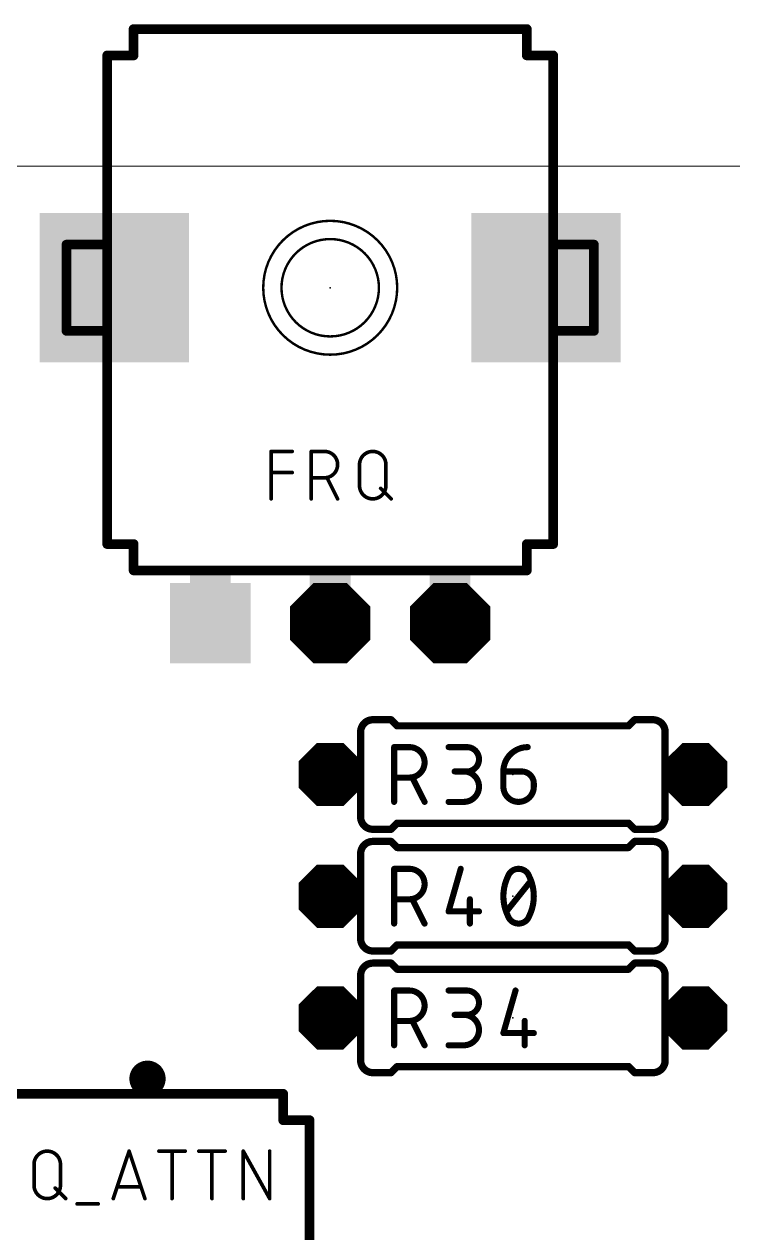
# Model space of a CAD drawing. Extents: x 0 to 48, y 0 to 103.
# Drawn here: x 17.75 to 32.53, y 77.43 to 102.66 of the extents above; entities that cross this region are included whole.
import ezdxf

# ---------------------------------------------------------------- set-up
doc = ezdxf.new("R2010")
doc.units = 0
for name, color, linetype in [('17', 110, 'CONTINUOUS'), ('18', 110, 'CONTINUOUS'), ('20', 31, 'CONTINUOUS'), ('21', 253, 'CONTINUOUS'), ('23', 53, 'CONTINUOUS'), ('25', 253, 'CONTINUOUS'), ('51', 253, 'CONTINUOUS')]:
    doc.layers.add(name, color=color, linetype=linetype)

# ---------------------------------------------------------------- blocks, each defined once
blk = doc.blocks.new('RECT')
blk.add_solid([(-0.5, -0.5), (0.5, -0.5), (-0.5, 0.5), (0.5, 0.5)])
blk = doc.blocks.new('SQUAREP')
blk.add_solid([(-0.5, -0.5), (0.5, -0.5), (-0.5, 0.5), (0.5, 0.5)])
blk = doc.blocks.new('OCTAGONP')
at = {"const_width": 0.5}
blk.add_lwpolyline([(-0.25, -0.1036), (-0.25, 0.1036), (-0.1036, 0.25), (0.1036, 0.25), (0.25, 0.1036), (0.25, -0.1036), (0.1036, -0.25), (-0.1036, -0.25), (-0.25, -0.1036), (-0.25, 0.1036)], dxfattribs=at)
blk = doc.blocks.new('ROUNDV')
at = {"const_width": 0.5}
blk.add_lwpolyline([(0, -0.25, 1), (0, 0.25, 1), (0, -0.25)], format="xyb", dxfattribs=at)

msp = doc.modelspace()

# ---------------------------------------------------------------- linework, layer by layer
at = {"layer": '20'}
msp.add_line((48.26, 99.695), (0, 99.685), dxfattribs=at)
at = {"layer": '21'}
for points, const_width in [([(20.03, 102.555), (28.23, 102.555)], 0.2032), ([(20.03, 102.555), (20.03, 102.005)], 0.2032), ([(28.23, 102.005), (28.23, 102.555)], 0.2032), ([(20.03, 102.005), (19.48, 102.005)], 0.2032), ([(19.48, 99.805), (19.48, 102.005)], 0.2032), ([(28.78, 102.005), (28.23, 102.005)], 0.2032), ([(28.78, 102.005), (28.78, 99.805)], 0.2032), ([(19.48, 91.805), (19.48, 95.005)], 0.2032), ([(28.78, 95.005), (28.78, 91.805)], 0.2032), ([(19.48, 91.805), (20.03, 91.805)], 0.2032), ([(20.03, 91.805), (20.03, 91.255)], 0.2032), ([(28.23, 91.805), (28.78, 91.805)], 0.2032), ([(28.23, 91.255), (28.23, 91.805)], 0.2032), ([(28.23, 91.255), (20.03, 91.255)], 0.2032), ([(25.019, 88.138), (25.4, 88.138)], 0.1524), ([(25.527, 88.011), (25.4, 88.138)], 0.1524), ([(25.527, 88.011), (30.353, 88.011)], 0.1524), ([(30.353, 88.011), (30.48, 88.138)], 0.1524), ([(30.861, 88.138), (30.48, 88.138)], 0.1524), ([(25.527, 85.979), (25.4, 85.852)], 0.1524), ([(25.527, 85.979), (30.353, 85.979)], 0.1524), ([(30.353, 85.979), (30.48, 85.852)], 0.1524), ([(25.019, 85.852), (25.4, 85.852)], 0.1524), ([(30.861, 85.852), (30.48, 85.852)], 0.1524), ([(25.019, 85.598), (25.4, 85.598)], 0.1524), ([(25.527, 85.471), (25.4, 85.598)], 0.1524), ([(25.527, 85.471), (30.353, 85.471)], 0.1524), ([(30.353, 85.471), (30.48, 85.598)], 0.1524), ([(30.861, 85.598), (30.48, 85.598)], 0.1524), ([(25.527, 83.439), (25.4, 83.312)], 0.1524), ([(25.527, 83.439), (30.353, 83.439)], 0.1524), ([(30.353, 83.439), (30.48, 83.312)], 0.1524), ([(25.019, 83.312), (25.4, 83.312)], 0.1524), ([(30.861, 83.312), (30.48, 83.312)], 0.1524), ([(25.019, 83.058), (25.4, 83.058)], 0.1524), ([(25.527, 82.931), (25.4, 83.058)], 0.1524), ([(25.527, 82.931), (30.353, 82.931)], 0.1524), ([(30.353, 82.931), (30.48, 83.058)], 0.1524), ([(30.861, 83.058), (30.48, 83.058)], 0.1524), ([(25.019, 80.772), (25.4, 80.772)], 0.1524), ([(25.527, 80.899), (25.4, 80.772)], 0.1524), ([(25.527, 80.899), (30.353, 80.899)], 0.1524), ([(30.353, 80.899), (30.48, 80.772)], 0.1524), ([(30.861, 80.772), (30.48, 80.772)], 0.1524), ([(14.95, 80.33), (23.15, 80.33)], 0.2032), ([(23.15, 79.78), (23.15, 80.33)], 0.2032), ([(23.7, 79.78), (23.15, 79.78)], 0.2032), ([(23.7, 79.78), (23.7, 77.58)], 0.2032)]:
    msp.add_lwpolyline(points, dxfattribs=dict(at, const_width=const_width))
for points, const_width in [([(20.03, 102.6058, 1), (20.03, 102.5042)], 0.1016), ([(20.0808, 102.555, 1), (19.9792, 102.555)], 0.1016), ([(28.2808, 102.555, 1), (28.1792, 102.555)], 0.1016), ([(28.23, 102.5042, 1), (28.23, 102.6058)], 0.1016), ([(19.48, 102.0558, 1), (19.48, 101.9542)], 0.1016), ([(19.5308, 102.005, 1), (19.4292, 102.005)], 0.1016), ([(19.9792, 102.005, 1), (20.0808, 102.005)], 0.1016), ([(20.03, 101.9542, 1), (20.03, 102.0558)], 0.1016), ([(28.23, 102.0558, 1), (28.23, 101.9542)], 0.1016), ([(28.1792, 102.005, 1), (28.2808, 102.005)], 0.1016), ([(28.8308, 102.005, 1), (28.7292, 102.005)], 0.1016), ([(28.78, 101.9542, 1), (28.78, 102.0558)], 0.1016), ([(19.4292, 99.805, 1), (19.5308, 99.805)], 0.1016), ([(28.7292, 99.805, 1), (28.8308, 99.805)], 0.1016), ([(24.13, 95.758, 1), (24.13, 98.552, 1), (24.13, 95.758)], 0.0508), ([(24.13, 96.139, 1), (24.13, 98.171, 1), (24.13, 96.139)], 0.0508), ([(19.5308, 95.005, 1), (19.4292, 95.005)], 0.1016), ([(28.8308, 95.005, 1), (28.7292, 95.005)], 0.1016), ([(19.48, 91.8558, 1), (19.48, 91.7542)], 0.1016), ([(19.4292, 91.805, 1), (19.5308, 91.805)], 0.1016), ([(20.0808, 91.805, 1), (19.9792, 91.805)], 0.1016), ([(20.03, 91.7542, 1), (20.03, 91.8558)], 0.1016), ([(28.23, 91.8558, 1), (28.23, 91.7542)], 0.1016), ([(28.2808, 91.805, 1), (28.1792, 91.805)], 0.1016), ([(28.7292, 91.805, 1), (28.8308, 91.805)], 0.1016), ([(28.78, 91.7542, 1), (28.78, 91.8558)], 0.1016), ([(20.03, 91.3058, 1), (20.03, 91.2042)], 0.1016), ([(28.23, 91.2042, 1), (28.23, 91.3058)], 0.1016), ([(19.9792, 91.255, 1), (20.0808, 91.255)], 0.1016), ([(28.1792, 91.255, 1), (28.2808, 91.255)], 0.1016), ([(25.019, 88.138, 0.4142), (24.765, 87.884)], 0.1524), ([(25.019, 88.1761, 1), (25.019, 88.0999)], 0.0762), ([(25.019, 88.0999, 1), (25.019, 88.1761)], 0.0762), ([(25.4269, 88.1649, 1), (25.3731, 88.1111)], 0.0762), ([(25.4, 88.0999, 1), (25.4, 88.1761)], 0.0762), ([(25.527, 88.0491, 1), (25.527, 87.9729)], 0.0762), ([(25.5001, 87.9841, 1), (25.5539, 88.0379)], 0.0762), ([(30.3261, 88.0379, 1), (30.3799, 87.9841)], 0.0762), ([(30.353, 87.9729, 1), (30.353, 88.0491)], 0.0762), ([(30.48, 88.1761, 1), (30.48, 88.0999)], 0.0762), ([(30.5069, 88.1111, 1), (30.4531, 88.1649)], 0.0762), ([(31.115, 87.884, 0.4142), (30.861, 88.138)], 0.1524), ([(30.861, 88.1761, 1), (30.861, 88.0999)], 0.0762), ([(30.861, 88.0999, 1), (30.861, 88.1761)], 0.0762), ([(24.7269, 87.884, 1), (24.8031, 87.884)], 0.0762), ([(31.0769, 87.884, 1), (31.1531, 87.884)], 0.0762), ([(24.765, 86.106, 0.4142), (25.019, 85.852)], 0.1524), ([(24.8031, 86.106, 1), (24.7269, 86.106)], 0.0762), ([(25.527, 86.0171, 1), (25.527, 85.9409)], 0.0762), ([(25.5539, 85.9521, 1), (25.5001, 86.0059)], 0.0762), ([(30.3799, 86.0059, 1), (30.3261, 85.9521)], 0.0762), ([(30.353, 85.9409, 1), (30.353, 86.0171)], 0.0762), ([(30.861, 85.852, 0.4142), (31.115, 86.106)], 0.1524), ([(31.1531, 86.106, 1), (31.0769, 86.106)], 0.0762), ([(25.019, 85.8901, 1), (25.019, 85.8139)], 0.0762), ([(25.019, 85.8139, 1), (25.019, 85.8901)], 0.0762), ([(25.3731, 85.8789, 1), (25.4269, 85.8251)], 0.0762), ([(25.4, 85.8139, 1), (25.4, 85.8901)], 0.0762), ([(30.48, 85.8901, 1), (30.48, 85.8139)], 0.0762), ([(30.4531, 85.8251, 1), (30.5069, 85.8789)], 0.0762), ([(30.861, 85.8901, 1), (30.861, 85.8139)], 0.0762), ([(30.861, 85.8139, 1), (30.861, 85.8901)], 0.0762), ([(25.019, 85.598, 0.4142), (24.765, 85.344)], 0.1524), ([(25.019, 85.6361, 1), (25.019, 85.5599)], 0.0762), ([(25.019, 85.5599, 1), (25.019, 85.6361)], 0.0762), ([(25.4269, 85.6249, 1), (25.3731, 85.5711)], 0.0762), ([(25.4, 85.5599, 1), (25.4, 85.6361)], 0.0762), ([(25.527, 85.5091, 1), (25.527, 85.4329)], 0.0762), ([(25.5001, 85.4441, 1), (25.5539, 85.4979)], 0.0762), ([(30.3261, 85.4979, 1), (30.3799, 85.4441)], 0.0762), ([(30.353, 85.4329, 1), (30.353, 85.5091)], 0.0762), ([(30.48, 85.6361, 1), (30.48, 85.5599)], 0.0762), ([(30.5069, 85.5711, 1), (30.4531, 85.6249)], 0.0762), ([(31.115, 85.344, 0.4142), (30.861, 85.598)], 0.1524), ([(30.861, 85.6361, 1), (30.861, 85.5599)], 0.0762), ([(30.861, 85.5599, 1), (30.861, 85.6361)], 0.0762), ([(24.7269, 85.344, 1), (24.8031, 85.344)], 0.0762), ([(31.0769, 85.344, 1), (31.1531, 85.344)], 0.0762), ([(24.765, 83.566, 0.4142), (25.019, 83.312)], 0.1524), ([(24.8031, 83.566, 1), (24.7269, 83.566)], 0.0762), ([(25.527, 83.4771, 1), (25.527, 83.4009)], 0.0762), ([(25.5539, 83.4121, 1), (25.5001, 83.4659)], 0.0762), ([(30.3799, 83.4659, 1), (30.3261, 83.4121)], 0.0762), ([(30.353, 83.4009, 1), (30.353, 83.4771)], 0.0762), ([(30.861, 83.312, 0.4142), (31.115, 83.566)], 0.1524), ([(31.1531, 83.566, 1), (31.0769, 83.566)], 0.0762), ([(25.019, 83.3501, 1), (25.019, 83.2739)], 0.0762), ([(25.019, 83.2739, 1), (25.019, 83.3501)], 0.0762), ([(25.3731, 83.3389, 1), (25.4269, 83.2851)], 0.0762), ([(25.4, 83.2739, 1), (25.4, 83.3501)], 0.0762), ([(30.48, 83.3501, 1), (30.48, 83.2739)], 0.0762), ([(30.4531, 83.2851, 1), (30.5069, 83.3389)], 0.0762), ([(30.861, 83.3501, 1), (30.861, 83.2739)], 0.0762), ([(30.861, 83.2739, 1), (30.861, 83.3501)], 0.0762), ([(25.019, 83.058, 0.4142), (24.765, 82.804)], 0.1524), ([(25.019, 83.0961, 1), (25.019, 83.0199)], 0.0762), ([(25.019, 83.0199, 1), (25.019, 83.0961)], 0.0762), ([(25.4269, 83.0849, 1), (25.3731, 83.0311)], 0.0762), ([(25.4, 83.0199, 1), (25.4, 83.0961)], 0.0762), ([(25.527, 82.9691, 1), (25.527, 82.8929)], 0.0762), ([(30.353, 82.8929, 1), (30.353, 82.9691)], 0.0762), ([(30.48, 83.0961, 1), (30.48, 83.0199)], 0.0762), ([(30.5069, 83.0311, 1), (30.4531, 83.0849)], 0.0762), ([(31.115, 82.804, 0.4142), (30.861, 83.058)], 0.1524), ([(30.861, 83.0961, 1), (30.861, 83.0199)], 0.0762), ([(30.861, 83.0199, 1), (30.861, 83.0961)], 0.0762), ([(24.7269, 82.804, 1), (24.8031, 82.804)], 0.0762), ([(25.5001, 82.9041, 1), (25.5539, 82.9579)], 0.0762), ([(30.3261, 82.9579, 1), (30.3799, 82.9041)], 0.0762), ([(31.0769, 82.804, 1), (31.1531, 82.804)], 0.0762), ([(24.765, 81.026, 0.4142), (25.019, 80.772)], 0.1524), ([(24.8031, 81.026, 1), (24.7269, 81.026)], 0.0762), ([(30.861, 80.772, 0.4142), (31.115, 81.026)], 0.1524), ([(31.1531, 81.026, 1), (31.0769, 81.026)], 0.0762), ([(25.019, 80.8101, 1), (25.019, 80.7339)], 0.0762), ([(25.019, 80.7339, 1), (25.019, 80.8101)], 0.0762), ([(25.3731, 80.7989, 1), (25.4269, 80.7451)], 0.0762), ([(25.4, 80.7339, 1), (25.4, 80.8101)], 0.0762), ([(25.527, 80.9371, 1), (25.527, 80.8609)], 0.0762), ([(25.5539, 80.8721, 1), (25.5001, 80.9259)], 0.0762), ([(30.3799, 80.9259, 1), (30.3261, 80.8721)], 0.0762), ([(30.353, 80.8609, 1), (30.353, 80.9371)], 0.0762), ([(30.48, 80.8101, 1), (30.48, 80.7339)], 0.0762), ([(30.4531, 80.7451, 1), (30.5069, 80.7989)], 0.0762), ([(30.861, 80.8101, 1), (30.861, 80.7339)], 0.0762), ([(30.861, 80.7339, 1), (30.861, 80.8101)], 0.0762), ([(23.2008, 80.33, 1), (23.0992, 80.33)], 0.1016), ([(23.15, 80.2792, 1), (23.15, 80.3808)], 0.1016), ([(23.15, 79.8308, 1), (23.15, 79.7292)], 0.1016), ([(23.0992, 79.78, 1), (23.2008, 79.78)], 0.1016), ([(23.7508, 79.78, 1), (23.6492, 79.78)], 0.1016), ([(23.7, 79.7292, 1), (23.7, 79.8308)], 0.1016), ([(23.6492, 77.58, 1), (23.7508, 77.58)], 0.1016)]:
    msp.add_lwpolyline(points, format="xyb", dxfattribs=dict(at, const_width=const_width))
at = {"layer": '23'}
for p in [(24.13, 97.155), (27.94, 86.995), (27.94, 84.455), (27.94, 81.915)]:
    msp.add_point(p, dxfattribs=at)
at = {"layer": '25'}
for points, const_width in [([(22.8981, 92.7481), (22.8981, 93.7387)], 0.0762), ([(22.8981, 93.7387), (23.3384, 93.7387)], 0.0762), ([(23.7343, 92.7481), (23.7343, 93.7387)], 0.0762), ([(23.7343, 93.7387), (24.0094, 93.7387)], 0.0762), ([(24.7416, 93.0233), (24.7416, 93.4635)], 0.0762), ([(25.2919, 93.4635), (25.2919, 93.0233)], 0.0762), ([(22.8981, 93.2984), (23.3384, 93.2984)], 0.0762), ([(24.0094, 93.1884), (23.7343, 93.1884)], 0.0762), ([(24.2846, 92.7481), (24.0645, 93.1884)], 0.0762), ([(25.1818, 92.9682), (25.402, 92.7481)], 0.0762), ([(25.4635, 86.4235), (25.4635, 87.5665)], 0.127), ([(25.4635, 87.5665), (25.781, 87.5665)], 0.127), ([(26.5982, 87.5665), (26.9792, 87.5665)], 0.127), ([(26.9792, 87.0585), (26.7252, 87.0585)], 0.127), ([(27.7412, 87.0585), (28.1222, 87.0585)], 0.127), ([(27.7412, 86.741), (27.7412, 87.0585)], 0.127), ([(25.781, 86.9315), (25.4635, 86.9315)], 0.127), ([(26.0985, 86.4235), (25.8445, 86.9315)], 0.127), ([(28.3762, 86.8045), (28.3762, 86.741)], 0.127), ([(26.5982, 86.4235), (26.9157, 86.4235)], 0.127), ([(25.4635, 83.8835), (25.4635, 85.0265)], 0.127), ([(25.4635, 85.0265), (25.781, 85.0265)], 0.127), ([(26.8522, 85.0265), (26.5982, 84.1375)], 0.127), ([(27.8047, 84.1375), (28.3127, 84.7725)], 0.127), ([(25.781, 84.3915), (25.4635, 84.3915)], 0.127), ([(26.0985, 83.8835), (25.8445, 84.3915)], 0.127), ([(27.0427, 84.3915), (27.0427, 83.8835)], 0.127), ([(26.5982, 84.1375), (27.2332, 84.1375)], 0.127), ([(25.4635, 81.3435), (25.4635, 82.4865)], 0.127), ([(25.4635, 82.4865), (25.781, 82.4865)], 0.127), ([(26.5982, 82.4865), (26.9792, 82.4865)], 0.127), ([(27.9952, 82.4865), (27.7412, 81.5975)], 0.127), ([(26.9792, 81.9785), (26.7252, 81.9785)], 0.127), ([(25.781, 81.8515), (25.4635, 81.8515)], 0.127), ([(26.0985, 81.3435), (25.8445, 81.8515)], 0.127), ([(28.1857, 81.8515), (28.1857, 81.3435)], 0.127), ([(27.7412, 81.5975), (28.3762, 81.5975)], 0.127), ([(26.5982, 81.3435), (26.9157, 81.3435)], 0.127), ([(19.6058, 78.1431), (19.936, 79.1337)], 0.0762), ([(19.936, 79.1337), (20.2662, 78.1431)], 0.0762), ([(20.5569, 79.1337), (21.1073, 79.1337)], 0.0762), ([(20.8321, 78.1431), (20.8321, 79.1337)], 0.0762), ([(21.389, 79.1337), (21.9394, 79.1337)], 0.0762), ([(21.6642, 78.1431), (21.6642, 79.1337)], 0.0762), ([(22.3172, 78.1431), (22.3172, 79.1337)], 0.0762), ([(22.3172, 79.1337), (22.8675, 78.1431)], 0.0762), ([(22.8675, 78.1431), (22.8675, 79.1337)], 0.0762), ([(17.9537, 78.4183), (17.9537, 78.8585)], 0.0762), ([(18.504, 78.8585), (18.504, 78.4183)], 0.0762), ([(18.3939, 78.3632), (18.6141, 78.1431)], 0.0762), ([(20.1837, 78.3907), (19.6884, 78.3907)], 0.0762), ([(18.8518, 78.033), (19.292, 78.033)], 0.0762)]:
    msp.add_lwpolyline(points, dxfattribs=dict(at, const_width=const_width))
for points, const_width in [([(22.9171, 93.7387, 1), (22.879, 93.7387)], 0.0381), ([(22.8981, 93.7578, 1), (22.8981, 93.7197)], 0.0381), ([(23.3384, 93.7197, 1), (23.3384, 93.7578)], 0.0381), ([(23.7533, 93.7387, 1), (23.7152, 93.7387)], 0.0381), ([(23.7343, 93.7578, 1), (23.7343, 93.7197)], 0.0381), ([(24.0094, 93.1884, 1), (24.0094, 93.7387)], 0.0762), ([(24.0094, 93.7578, 1), (24.0094, 93.7197)], 0.0381), ([(24.0094, 93.7197, 1), (24.0094, 93.7578)], 0.0381), ([(25.2919, 93.4635, 1), (24.7416, 93.4635)], 0.0762), ([(24.7606, 93.4635, 1), (24.7225, 93.4635)], 0.0381), ([(24.7225, 93.4635, 1), (24.7606, 93.4635)], 0.0381), ([(25.3109, 93.4635, 1), (25.2728, 93.4635)], 0.0381), ([(25.2728, 93.4635, 1), (25.3109, 93.4635)], 0.0381), ([(22.8981, 93.3175, 1), (22.8981, 93.2794)], 0.0381), ([(23.3384, 93.2794, 1), (23.3384, 93.3175)], 0.0381), ([(23.7343, 93.2074, 1), (23.7343, 93.1693)], 0.0381), ([(24.0094, 93.2074, 1), (24.0094, 93.1693)], 0.0381), ([(24.0094, 93.1693, 1), (24.0094, 93.2074)], 0.0381), ([(24.0815, 93.1969, 1), (24.0474, 93.1798)], 0.0381), ([(24.7416, 93.0233, 1), (25.2919, 93.0233)], 0.0762), ([(24.7606, 93.0233, 1), (24.7225, 93.0233)], 0.0381), ([(24.7225, 93.0233, 1), (24.7606, 93.0233)], 0.0381), ([(25.1953, 92.9817, 1), (25.1684, 92.9548)], 0.0381), ([(25.3109, 93.0233, 1), (25.2728, 93.0233)], 0.0381), ([(25.2728, 93.0233, 1), (25.3109, 93.0233)], 0.0381), ([(22.879, 92.7481, 1), (22.9171, 92.7481)], 0.0381), ([(23.7152, 92.7481, 1), (23.7533, 92.7481)], 0.0381), ([(24.2676, 92.7396, 1), (24.3016, 92.7566)], 0.0381), ([(25.3885, 92.7346, 1), (25.4154, 92.7616)], 0.0381), ([(25.4635, 87.5983, 1), (25.4635, 87.5348)], 0.0635), ([(25.4952, 87.5665, 1), (25.4318, 87.5665)], 0.0635), ([(25.781, 86.9315, 1), (25.781, 87.5665)], 0.127), ([(25.781, 87.5983, 1), (25.781, 87.5348)], 0.0635), ([(25.781, 87.5348, 1), (25.781, 87.5983)], 0.0635), ([(26.5982, 87.5983, 1), (26.5982, 87.5348)], 0.0635), ([(26.9792, 87.0585, 1), (26.9792, 87.5665)], 0.127), ([(26.9792, 87.5983, 1), (26.9792, 87.5348)], 0.0635), ([(26.9792, 87.5348, 1), (26.9792, 87.5983)], 0.0635), ([(28.2492, 87.5665, 0.4142), (27.7412, 87.0585)], 0.127), ([(28.2492, 87.5348, 1), (28.2492, 87.5983)], 0.0635), ([(26.7252, 87.0903, 1), (26.7252, 87.0268)], 0.0635), ([(26.9157, 87.0903, 1), (26.9157, 87.0268)], 0.0635), ([(26.9157, 86.4235, 1), (26.9157, 87.0585)], 0.127), ([(26.9792, 87.0903, 1), (26.9792, 87.0268)], 0.0635), ([(26.9792, 87.0268, 1), (26.9792, 87.0903)], 0.0635), ([(27.7412, 87.0903, 1), (27.7412, 87.0268)], 0.0635), ([(27.773, 87.0585, 1), (27.7095, 87.0585)], 0.0635), ([(27.7095, 87.0585, 1), (27.773, 87.0585)], 0.0635), ([(28.1222, 87.0903, 1), (28.1222, 87.0268)], 0.0635), ([(28.3762, 86.8045, 0.4142), (28.1222, 87.0585)], 0.127), ([(28.1222, 87.0268, 1), (28.1222, 87.0903)], 0.0635), ([(25.4635, 86.9633, 1), (25.4635, 86.8997)], 0.0635), ([(25.781, 86.9633, 1), (25.781, 86.8997)], 0.0635), ([(25.781, 86.8997, 1), (25.781, 86.9633)], 0.0635), ([(25.8729, 86.9457, 1), (25.8161, 86.9173)], 0.0635), ([(27.7412, 86.741, 1), (28.3762, 86.741)], 0.127), ([(27.773, 86.741, 1), (27.7095, 86.741)], 0.0635), ([(28.408, 86.8045, 1), (28.3445, 86.8045)], 0.0635), ([(28.3445, 86.8045, 1), (28.408, 86.8045)], 0.0635), ([(28.408, 86.741, 1), (28.3445, 86.741)], 0.0635), ([(27.7095, 86.741, 1), (27.773, 86.741)], 0.0635), ([(28.3445, 86.741, 1), (28.408, 86.741)], 0.0635), ([(25.4318, 86.4235, 1), (25.4952, 86.4235)], 0.0635), ([(26.0701, 86.4093, 1), (26.1269, 86.4377)], 0.0635), ([(26.5982, 86.4553, 1), (26.5982, 86.3918)], 0.0635), ([(26.9157, 86.4553, 1), (26.9157, 86.3918)], 0.0635), ([(26.9157, 86.3918, 1), (26.9157, 86.4553)], 0.0635), ([(25.4635, 85.0583, 1), (25.4635, 84.9947)], 0.0635), ([(25.4952, 85.0265, 1), (25.4318, 85.0265)], 0.0635), ([(25.781, 85.0583, 1), (25.781, 84.9947)], 0.0635), ([(25.781, 84.3915, 1), (25.781, 85.0265)], 0.127), ([(25.781, 84.9947, 1), (25.781, 85.0583)], 0.0635), ([(26.8827, 85.0178, 1), (26.8217, 85.0352)], 0.0635), ([(28.0587, 85.0265, 0.3205), (27.8365, 84.8678)], 0.127), ([(28.0587, 85.0583, 1), (28.0587, 84.9947)], 0.0635), ([(28.281, 84.8678, 0.3205), (28.0587, 85.0265)], 0.127), ([(28.0587, 84.9947, 1), (28.0587, 85.0583)], 0.0635), ([(27.8365, 84.8678, 0.1139), (27.7412, 84.455)], 0.127), ([(27.8064, 84.878, 1), (27.8665, 84.8575)], 0.0635), ([(27.865, 84.8538, 1), (27.8079, 84.8817)], 0.0635), ([(28.3095, 84.8817, 1), (28.2524, 84.8538)], 0.0635), ([(28.3762, 84.455, 0.1139), (28.281, 84.8678)], 0.127), ([(28.2509, 84.8575, 1), (28.311, 84.878)], 0.0635), ([(28.3375, 84.7527, 1), (28.2879, 84.7923)], 0.0635), ([(27.7412, 84.455, 0.1139), (27.8365, 84.0423)], 0.127), ([(27.773, 84.455, 1), (27.7095, 84.455)], 0.0635), ([(28.281, 84.0423, 0.1139), (28.3762, 84.455)], 0.127), ([(28.408, 84.455, 1), (28.3445, 84.455)], 0.0635), ([(25.4635, 84.4233, 1), (25.4635, 84.3598)], 0.0635), ([(25.781, 84.4233, 1), (25.781, 84.3598)], 0.0635), ([(25.781, 84.3598, 1), (25.781, 84.4233)], 0.0635), ([(25.8729, 84.4057, 1), (25.8161, 84.3773)], 0.0635), ([(27.0745, 84.3915, 1), (27.011, 84.3915)], 0.0635), ([(27.7095, 84.455, 1), (27.773, 84.455)], 0.0635), ([(28.3445, 84.455, 1), (28.408, 84.455)], 0.0635), ([(26.5982, 84.1693, 1), (26.5982, 84.1058)], 0.0635), ([(26.5677, 84.1462, 1), (26.6287, 84.1288)], 0.0635), ([(27.2332, 84.1058, 1), (27.2332, 84.1693)], 0.0635), ([(27.7799, 84.1573, 1), (27.8295, 84.1177)], 0.0635), ([(27.8665, 84.0525, 1), (27.8064, 84.032)], 0.0635), ([(27.8365, 84.0423, 0.3205), (28.0587, 83.8835)], 0.127), ([(27.8079, 84.0283, 1), (27.865, 84.0562)], 0.0635), ([(28.0587, 83.8835, 0.3205), (28.281, 84.0423)], 0.127), ([(28.2524, 84.0562, 1), (28.3095, 84.0283)], 0.0635), ([(28.311, 84.032, 1), (28.2509, 84.0525)], 0.0635), ([(25.4318, 83.8835, 1), (25.4952, 83.8835)], 0.0635), ([(26.0701, 83.8693, 1), (26.1269, 83.8977)], 0.0635), ([(27.011, 83.8835, 1), (27.0745, 83.8835)], 0.0635), ([(28.0587, 83.9153, 1), (28.0587, 83.8517)], 0.0635), ([(28.0587, 83.8517, 1), (28.0587, 83.9153)], 0.0635), ([(25.4635, 82.5183, 1), (25.4635, 82.4548)], 0.0635), ([(25.4952, 82.4865, 1), (25.4318, 82.4865)], 0.0635), ([(25.781, 81.8515, 1), (25.781, 82.4865)], 0.127), ([(25.781, 82.5183, 1), (25.781, 82.4548)], 0.0635), ([(25.781, 82.4548, 1), (25.781, 82.5183)], 0.0635), ([(26.5982, 82.5183, 1), (26.5982, 82.4548)], 0.0635), ([(26.9792, 81.9785, 1), (26.9792, 82.4865)], 0.127), ([(26.9792, 82.5183, 1), (26.9792, 82.4548)], 0.0635), ([(26.9792, 82.4548, 1), (26.9792, 82.5183)], 0.0635), ([(28.0257, 82.4778, 1), (27.9647, 82.4952)], 0.0635), ([(26.7252, 82.0103, 1), (26.7252, 81.9468)], 0.0635), ([(26.9157, 82.0103, 1), (26.9157, 81.9468)], 0.0635), ([(26.9157, 81.3435, 1), (26.9157, 81.9785)], 0.127), ([(26.9792, 82.0103, 1), (26.9792, 81.9468)], 0.0635), ([(26.9792, 81.9468, 1), (26.9792, 82.0103)], 0.0635), ([(25.4635, 81.8833, 1), (25.4635, 81.8197)], 0.0635), ([(25.781, 81.8833, 1), (25.781, 81.8197)], 0.0635), ([(25.781, 81.8197, 1), (25.781, 81.8833)], 0.0635), ([(25.8729, 81.8657, 1), (25.8161, 81.8373)], 0.0635), ([(28.2175, 81.8515, 1), (28.154, 81.8515)], 0.0635), ([(27.7412, 81.6293, 1), (27.7412, 81.5658)], 0.0635), ([(27.7107, 81.6062, 1), (27.7717, 81.5888)], 0.0635), ([(28.3762, 81.5658, 1), (28.3762, 81.6293)], 0.0635), ([(25.4318, 81.3435, 1), (25.4952, 81.3435)], 0.0635), ([(26.0701, 81.3293, 1), (26.1269, 81.3577)], 0.0635), ([(26.5982, 81.3753, 1), (26.5982, 81.3118)], 0.0635), ([(26.9157, 81.3753, 1), (26.9157, 81.3118)], 0.0635), ([(26.9157, 81.3118, 1), (26.9157, 81.3753)], 0.0635), ([(28.154, 81.3435, 1), (28.2175, 81.3435)], 0.0635), ([(18.504, 78.8585, 1), (17.9537, 78.8585)], 0.0762), ([(19.9541, 79.1397, 1), (19.9179, 79.1277)], 0.0381), ([(19.9541, 79.1277, 1), (19.9179, 79.1397)], 0.0381), ([(20.5569, 79.1527, 1), (20.5569, 79.1147)], 0.0381), ([(20.8512, 79.1337, 1), (20.8131, 79.1337)], 0.0381), ([(21.1073, 79.1147, 1), (21.1073, 79.1527)], 0.0381), ([(21.389, 79.1527, 1), (21.389, 79.1147)], 0.0381), ([(21.6833, 79.1337, 1), (21.6452, 79.1337)], 0.0381), ([(21.9394, 79.1147, 1), (21.9394, 79.1527)], 0.0381), ([(22.3338, 79.143, 1), (22.3005, 79.1244)], 0.0381), ([(22.3362, 79.1337, 1), (22.2981, 79.1337)], 0.0381), ([(22.8865, 79.1337, 1), (22.8484, 79.1337)], 0.0381), ([(17.9727, 78.8585, 1), (17.9346, 78.8585)], 0.0381), ([(17.9346, 78.8585, 1), (17.9727, 78.8585)], 0.0381), ([(18.523, 78.8585, 1), (18.4849, 78.8585)], 0.0381), ([(18.4849, 78.8585, 1), (18.523, 78.8585)], 0.0381), ([(17.9727, 78.4183, 1), (17.9346, 78.4183)], 0.0381), ([(17.9346, 78.4183, 1), (17.9727, 78.4183)], 0.0381), ([(17.9537, 78.4183, 1), (18.504, 78.4183)], 0.0762), ([(18.4074, 78.3767, 1), (18.3805, 78.3498)], 0.0381), ([(18.523, 78.4183, 1), (18.4849, 78.4183)], 0.0381), ([(18.4849, 78.4183, 1), (18.523, 78.4183)], 0.0381), ([(19.6884, 78.4098, 1), (19.6884, 78.3717)], 0.0381), ([(20.1837, 78.3717, 1), (20.1837, 78.4098)], 0.0381), ([(18.6006, 78.1296, 1), (18.6275, 78.1566)], 0.0381), ([(18.8518, 78.0521, 1), (18.8518, 78.014)], 0.0381), ([(19.292, 78.014, 1), (19.292, 78.0521)], 0.0381), ([(19.5877, 78.1491, 1), (19.6239, 78.1371)], 0.0381), ([(20.2481, 78.1371, 1), (20.2843, 78.1491)], 0.0381), ([(20.8131, 78.1431, 1), (20.8512, 78.1431)], 0.0381), ([(21.6452, 78.1431, 1), (21.6833, 78.1431)], 0.0381), ([(22.2981, 78.1431, 1), (22.3362, 78.1431)], 0.0381), ([(22.8484, 78.1431, 1), (22.8865, 78.1431)], 0.0381), ([(22.8508, 78.1338, 1), (22.8841, 78.1524)], 0.0381)]:
    msp.add_lwpolyline(points, format="xyb", dxfattribs=dict(at, const_width=const_width))
at = {"layer": '51'}
for points, const_width in [([(19.48, 91.805), (19.48, 102.005)], 0.2032), ([(28.78, 102.005), (28.78, 91.805)], 0.2032), ([(19.38, 98.055), (18.63, 98.055)], 0.2032), ([(18.63, 98.055), (18.63, 96.255)], 0.2032), ([(29.63, 98.055), (28.88, 98.055)], 0.2032), ([(29.63, 96.255), (29.63, 98.055)], 0.2032), ([(18.63, 96.255), (19.38, 96.255)], 0.2032), ([(28.88, 96.255), (29.63, 96.255)], 0.2032), ([(24.765, 87.884), (24.765, 86.106)], 0.1524), ([(31.115, 87.884), (31.115, 86.106)], 0.1524), ([(24.511, 86.995), (24.13, 86.995)], 0.6096), ([(31.75, 86.995), (31.369, 86.995)], 0.6096), ([(24.765, 85.344), (24.765, 83.566)], 0.1524), ([(31.115, 85.344), (31.115, 83.566)], 0.1524), ([(24.511, 84.455), (24.13, 84.455)], 0.6096), ([(31.75, 84.455), (31.369, 84.455)], 0.6096), ([(24.765, 82.804), (24.765, 81.026)], 0.1524), ([(31.115, 82.804), (31.115, 81.026)], 0.1524), ([(24.511, 81.915), (24.13, 81.915)], 0.6096), ([(31.75, 81.915), (31.369, 81.915)], 0.6096), ([(23.7, 79.78), (23.7, 69.58)], 0.2032)]:
    msp.add_lwpolyline(points, dxfattribs=dict(at, const_width=const_width))
for points, const_width in [([(19.5308, 102.005, 1), (19.4292, 102.005)], 0.1016), ([(28.8308, 102.005, 1), (28.7292, 102.005)], 0.1016), ([(18.63, 98.1058, 1), (18.63, 98.0042)], 0.1016), ([(18.6808, 98.055, 1), (18.5792, 98.055)], 0.1016), ([(19.38, 98.0042, 1), (19.38, 98.1058)], 0.1016), ([(28.88, 98.1058, 1), (28.88, 98.0042)], 0.1016), ([(29.6808, 98.055, 1), (29.5792, 98.055)], 0.1016), ([(29.63, 98.0042, 1), (29.63, 98.1058)], 0.1016), ([(18.63, 96.3058, 1), (18.63, 96.2042)], 0.1016), ([(18.5792, 96.255, 1), (18.6808, 96.255)], 0.1016), ([(19.38, 96.2042, 1), (19.38, 96.3058)], 0.1016), ([(28.88, 96.3058, 1), (28.88, 96.2042)], 0.1016), ([(29.5792, 96.255, 1), (29.6808, 96.255)], 0.1016), ([(29.63, 96.2042, 1), (29.63, 96.3058)], 0.1016), ([(19.4292, 91.805, 1), (19.5308, 91.805)], 0.1016), ([(28.7292, 91.805, 1), (28.8308, 91.805)], 0.1016), ([(24.8031, 87.884, 1), (24.7269, 87.884)], 0.0762), ([(31.1531, 87.884, 1), (31.0769, 87.884)], 0.0762), ([(24.13, 87.1474, 1), (24.13, 86.8426)], 0.3048), ([(24.511, 86.8426, 1), (24.511, 87.1474)], 0.3048), ([(31.369, 87.1474, 1), (31.369, 86.8426)], 0.3048), ([(31.75, 86.8426, 1), (31.75, 87.1474)], 0.3048), ([(24.7269, 86.106, 1), (24.8031, 86.106)], 0.0762), ([(31.0769, 86.106, 1), (31.1531, 86.106)], 0.0762), ([(24.8031, 85.344, 1), (24.7269, 85.344)], 0.0762), ([(31.1531, 85.344, 1), (31.0769, 85.344)], 0.0762), ([(24.13, 84.6074, 1), (24.13, 84.3026)], 0.3048), ([(24.511, 84.3026, 1), (24.511, 84.6074)], 0.3048), ([(31.369, 84.6074, 1), (31.369, 84.3026)], 0.3048), ([(31.75, 84.3026, 1), (31.75, 84.6074)], 0.3048), ([(24.7269, 83.566, 1), (24.8031, 83.566)], 0.0762), ([(31.0769, 83.566, 1), (31.1531, 83.566)], 0.0762), ([(24.8031, 82.804, 1), (24.7269, 82.804)], 0.0762), ([(31.1531, 82.804, 1), (31.0769, 82.804)], 0.0762), ([(24.13, 82.0674, 1), (24.13, 81.7626)], 0.3048), ([(24.511, 81.7626, 1), (24.511, 82.0674)], 0.3048), ([(31.369, 82.0674, 1), (31.369, 81.7626)], 0.3048), ([(31.75, 81.7626, 1), (31.75, 82.0674)], 0.3048), ([(24.7269, 81.026, 1), (24.8031, 81.026)], 0.0762), ([(31.0769, 81.026, 1), (31.1531, 81.026)], 0.0762), ([(23.7508, 79.78, 1), (23.6492, 79.78)], 0.1016)]:
    msp.add_lwpolyline(points, format="xyb", dxfattribs=dict(at, const_width=const_width))

# ---------------------------------------------------------------- block references
at = {"layer": '17'}
for name, p, xscale, yscale, rotation in [('SQUAREP', (19.63, 97.155), 3.116, 3.116, 270), ('SQUAREP', (19.63, 97.155), 3.116, 3.116, 270), ('SQUAREP', (28.63, 97.155), 3.116, 3.116, 270), ('SQUAREP', (28.63, 97.155), 3.116, 3.116, 270), ('SQUAREP', (21.63, 90.155), 1.6764, 1.6764, 270), ('SQUAREP', (21.63, 90.155), 1.6764, 1.6764, 270), ('OCTAGONP', (24.13, 90.155), 1.6764, 1.6764, 270), ('OCTAGONP', (24.13, 90.155), 1.6764, 1.6764, 270), ('OCTAGONP', (26.63, 90.155), 1.6764, 1.6764, 270), ('OCTAGONP', (26.63, 90.155), 1.6764, 1.6764, 270), ('OCTAGONP', (24.13, 86.995), 1.3208, 1.3208, 180), ('OCTAGONP', (24.13, 86.995), 1.3208, 1.3208, 180), ('OCTAGONP', (31.75, 86.995), 1.3208, 1.3208, 180), ('OCTAGONP', (31.75, 86.995), 1.3208, 1.3208, 180), ('OCTAGONP', (24.13, 84.455), 1.3208, 1.3208, 180), ('OCTAGONP', (24.13, 84.455), 1.3208, 1.3208, 180), ('OCTAGONP', (31.75, 84.455), 1.3208, 1.3208, 180), ('OCTAGONP', (31.75, 84.455), 1.3208, 1.3208, 180), ('OCTAGONP', (24.13, 81.915), 1.3208, 1.3208, 180), ('OCTAGONP', (24.13, 81.915), 1.3208, 1.3208, 180), ('OCTAGONP', (31.75, 81.915), 1.3208, 1.3208, 180), ('OCTAGONP', (31.75, 81.915), 1.3208, 1.3208, 180)]:
    msp.add_blockref(name, p, dxfattribs=dict(at, xscale=xscale, yscale=yscale, rotation=rotation))
at = {"layer": '18', "xscale": 0.7564, "yscale": 0.7564}
msp.add_blockref('ROUNDV', (20.32, 80.645), dxfattribs=at)
msp.add_blockref('ROUNDV', (20.32, 80.645), dxfattribs=at)
at = {"layer": '51', "xscale": 0.85, "yscale": 1.325}
for p in [(21.63, 90.4925), (24.13, 90.4925), (26.63, 90.4925)]:
    msp.add_blockref('RECT', p, dxfattribs=at)
at = {"layer": '51', "xscale": 0.254, "yscale": 0.6096, "rotation": 180}
for p in [(24.638, 86.995), (31.242, 86.995), (24.638, 84.455), (31.242, 84.455), (24.638, 81.915), (31.242, 81.915)]:
    msp.add_blockref('RECT', p, dxfattribs=at)

doc.saveas('drawing.dxf')
